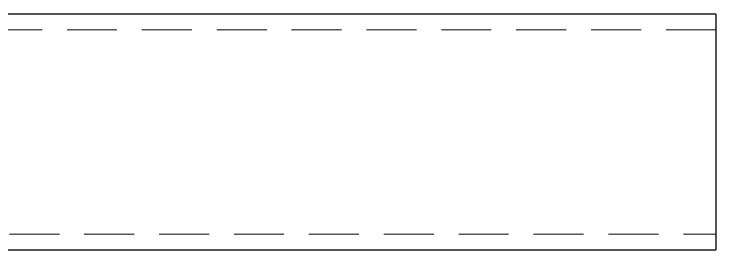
# Model space of a CAD drawing. Header units: millimetres. Extents: x 25083 to 52777, y 24772 to 45779.
# Drawn here: x 46741.4 to 46830.7, y 37961.5 to 37991.5 of the extents above; entities that cross this region are included whole.
import ezdxf

# ---------------------------------------------------------------- set-up
doc = ezdxf.new("R2010")
doc.units = ezdxf.units.MM
doc.linetypes.add('HIDDEN', pattern=[9.525, 6.35, -3.175])

# ---------------------------------------------------------------- blocks, each defined once
blk = doc.blocks.new('zw$9518')
at = {"color": 7, "linetype": 'Continuous', "lineweight": 25}
for p, q in [((1362.157, 185), (1219.429, 185)), ((1362.157, 185), (1362.157, 155)), ((1219.429, 155), (1362.157, 155))]:
    blk.add_line(p, q, dxfattribs=at)
at = {"color": 7, "linetype": 'HIDDEN', "lineweight": 18}
for p, q in [((1362.157, 183), (634.107, 183)), ((634.107, 157), (1362.157, 157))]:
    blk.add_line(p, q, dxfattribs=at)

msp = doc.modelspace()

# ---------------------------------------------------------------- block references
at = {"color": 1}
msp.add_blockref('zw$9518', (45468.536, 37806.508), dxfattribs=at)

doc.saveas('drawing.dxf')
